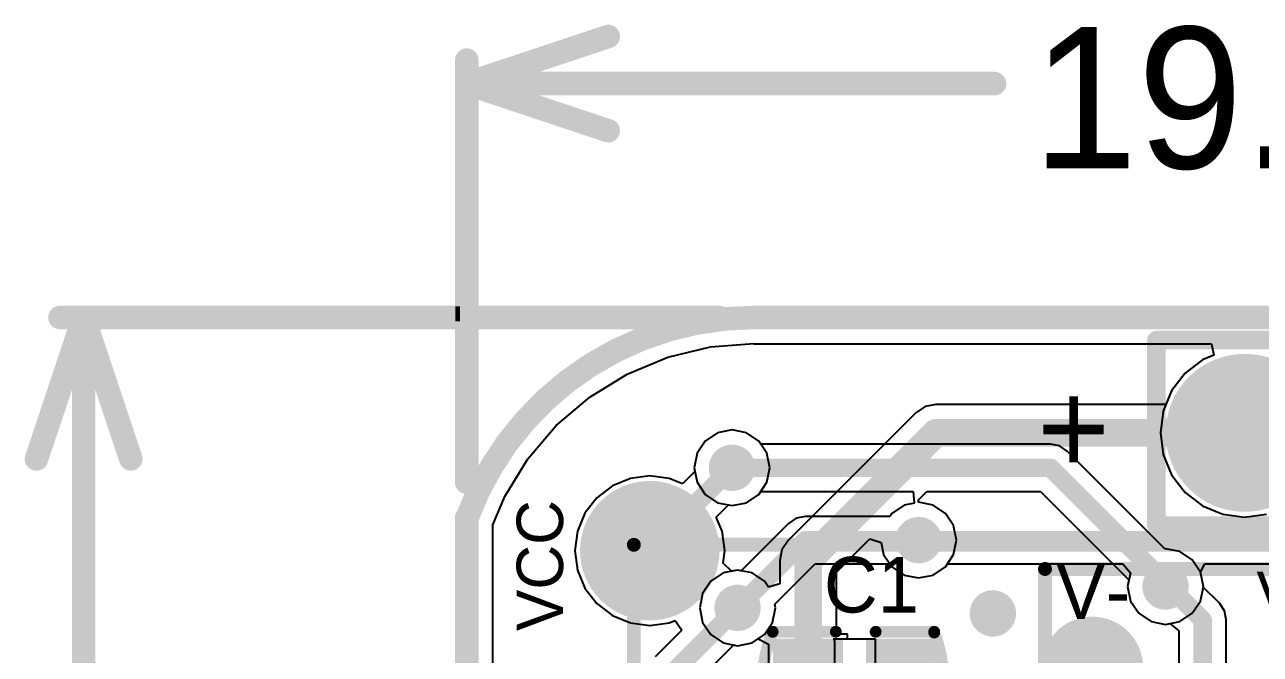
# Model space of a CAD drawing. Extents: x 1.246 to 2.212, y 2.225 to 2.946.
# Drawn here: x 1.246 to 1.77, y 2.678 to 2.946 of the extents above; entities that cross this region are included whole.
import ezdxf

# ---------------------------------------------------------------- set-up
doc = ezdxf.new("R2010")
doc.units = 0
doc.layers.get('0').update_dxf_attribs({"linetype": 'CONTINUOUS'})
for name, color, linetype in [('BOTTOMLAYER', 5, 'CONTINUOUS'), ('BOTTOMOVERLAY', 54, 'CONTINUOUS'), ('BOTTOMSOLDER', 6, 'CONTINUOUS'), ('KEEPOUTLAYER', 6, 'CONTINUOUS'), ('MULTILAYER', 9, 'CONTINUOUS'), ('PADHOLELAYER', 156, 'CONTINUOUS'), ('TOPLAYER', 1, 'CONTINUOUS'), ('TOPOVERLAY', 2, 'CONTINUOUS'), ('TOPPASTE', 8, 'CONTINUOUS'), ('TOPSOLDER', 216, 'CONTINUOUS'), ('VIAHOLELAYER', 16, 'CONTINUOUS')]:
    doc.layers.add(name, color=color, linetype=linetype)

# ---------------------------------------------------------------- blocks, each defined once
blk = doc.blocks.new('TP_1_3_6')
at = {"layer": 'TOPLAYER', "const_width": 0.02559}
blk.add_lwpolyline([(-0.012795, 0, 1), (0.012795, 0, 1)], format="xyb", close=True, dxfattribs=at)
at = {"layer": 'TOPPASTE', "const_width": 0.02559}
blk.add_lwpolyline([(-0.012795, 0, 1), (0.012795, 0, 1)], format="xyb", close=True, dxfattribs=at)
at = {"layer": 'TOPSOLDER', "const_width": 0.02959}
blk.add_lwpolyline([(-0.014795, 0, 1), (0.014795, 0, 1)], format="xyb", close=True, dxfattribs=at)
blk = doc.blocks.new('C_0402_10')
at = {"layer": 'TOPLAYER'}
for p, q in [((0.008518, 0.0165), (-0.008982, 0.0165)), ((-0.008982, 0.0165), (-0.008982, -0.0165)), ((0.008518, -0.016), (0.008518, 0.0165)), ((-0.008982, -0.0165), (0.009018, -0.0165)), ((0.009018, -0.0165), (0.008518, -0.016))]:
    blk.add_line(p, q, dxfattribs=at)
for points in [[(-0.00884, -0.012795), (-0.00884, 0.012795), (-0.030494, -0.012795), (-0.030494, 0.012795)], [(0.03053, -0.012795), (0.03053, 0.012795), (0.008876, -0.012795), (0.008876, 0.012795)]]:
    blk.add_solid(points, dxfattribs=at)
at = {"layer": 'TOPOVERLAY', "const_width": 0.005}
for points in [[(-0.03382, -0.019341, -0.193022), (-0.033854, 0.01965)], [(0.035464, 0.019716, -0.191665), (0.034708, -0.019637)]]:
    blk.add_lwpolyline(points, format="xyb", dxfattribs=at)
at = {"layer": 'TOPOVERLAY', "const_width": 0.0025}
for points in [[(-0.035104, 0.01965, 1), (-0.032604, 0.01965, 1)], [(-0.03509, 0.019685, 1), (-0.03259, 0.019685, 1)], [(-0.009106, 0.019685, 1), (-0.006606, 0.019685, 1)], [(0.006642, 0.019685, 1), (0.009142, 0.019685, 1)], [(0.034214, 0.019716, 1), (0.036714, 0.019716, 1)], [(0.034225, 0.019685, 1), (0.036726, 0.019685, 1)], [(-0.03509, -0.019685, 1), (-0.03259, -0.019685, 1)], [(-0.03507, -0.019341, 1), (-0.03257, -0.019341, 1)], [(-0.010232, -0.019685, 1), (-0.007732, -0.019685, 1)], [(0.006642, -0.019685, 1), (0.009142, -0.019685, 1)], [(0.033438, -0.019685, 1), (0.035938, -0.019685, 1)], [(0.033458, -0.019637, 1), (0.035958, -0.019637, 1)]]:
    blk.add_lwpolyline(points, format="xyb", close=True, dxfattribs=at)
at = {"layer": 'TOPOVERLAY', "const_width": 0.005}
for points in [[(-0.007856, 0.019685), (-0.03384, 0.019685)], [(0.035476, 0.019685), (0.007892, 0.019685)], [(-0.008982, -0.019685), (-0.03384, -0.019685)], [(0.034688, -0.019685), (0.007892, -0.019685)]]:
    blk.add_lwpolyline(points, dxfattribs=at)
at = {"layer": 'TOPPASTE'}
for points in [[(-0.00884, -0.012795), (-0.00884, 0.012795), (-0.030494, -0.012795), (-0.030494, 0.012795)], [(0.03053, -0.012795), (0.03053, 0.012795), (0.008876, -0.012795), (0.008876, 0.012795)]]:
    blk.add_solid(points, dxfattribs=at)
at = {"layer": 'TOPSOLDER'}
for points in [[(-0.00484, -0.016795), (-0.00484, 0.016795), (-0.034494, -0.016795), (-0.034494, 0.016795)], [(0.03453, -0.016795), (0.03453, 0.016795), (0.004876, -0.016795), (0.004876, 0.016795)]]:
    blk.add_solid(points, dxfattribs=at)
blk = doc.blocks.new('HED1X2_1_27_25')
at = {"layer": 'BOTTOMLAYER', "const_width": 0.035}
for points in [[(0, 0.0075), (0, -0.0075)], [(0.1, 0.0075), (0.1, -0.0075)]]:
    blk.add_lwpolyline(points, dxfattribs=at)
at = {"layer": 'BOTTOMLAYER', "const_width": 0.0175}
for points in [[(-0.00875, 0.0075, 1), (0.00875, 0.0075, 1)], [(0.09125, 0.0075, 1), (0.10875, 0.0075, 1)], [(-0.00875, -0.0075, 1), (0.00875, -0.0075, 1)], [(0.09125, -0.0075, 1), (0.10875, -0.0075, 1)]]:
    blk.add_lwpolyline(points, format="xyb", close=True, dxfattribs=at)
at = {"layer": 'BOTTOMSOLDER', "const_width": 0.043}
for points in [[(0, 0.0075), (0, -0.0075)], [(0.1, 0.0075), (0.1, -0.0075)]]:
    blk.add_lwpolyline(points, dxfattribs=at)
at = {"layer": 'BOTTOMSOLDER', "const_width": 0.0215}
for points in [[(-0.01075, 0.0075, 1), (0.01075, 0.0075, 1)], [(0.08925, 0.0075, 1), (0.11075, 0.0075, 1)], [(-0.01075, -0.0075, 1), (0.01075, -0.0075, 1)], [(0.08925, -0.0075, 1), (0.11075, -0.0075, 1)]]:
    blk.add_lwpolyline(points, format="xyb", close=True, dxfattribs=at)
at = {"layer": 'MULTILAYER', "const_width": 0.035}
for points in [[(0, 0.0075), (0, -0.0075)], [(0.1, 0.0075), (0.1, -0.0075)]]:
    blk.add_lwpolyline(points, dxfattribs=at)
at = {"layer": 'MULTILAYER', "const_width": 0.0175}
for points in [[(-0.00875, 0.0075, 1), (0.00875, 0.0075, 1)], [(0.09125, 0.0075, 1), (0.10875, 0.0075, 1)], [(-0.00875, -0.0075, 1), (0.00875, -0.0075, 1)], [(0.09125, -0.0075, 1), (0.10875, -0.0075, 1)]]:
    blk.add_lwpolyline(points, format="xyb", close=True, dxfattribs=at)
at = {"layer": 'PADHOLELAYER', "const_width": 0.012}
for points in [[(-0.006, 0, 1), (0.006, 0, 1)], [(0.094, 0, 1), (0.106, 0, 1)]]:
    blk.add_lwpolyline(points, format="xyb", close=True, dxfattribs=at)
at = {"layer": 'TOPLAYER', "const_width": 0.035}
for points in [[(0, 0.0075), (0, -0.0075)], [(0.1, 0.0075), (0.1, -0.0075)]]:
    blk.add_lwpolyline(points, dxfattribs=at)
at = {"layer": 'TOPLAYER', "const_width": 0.0175}
for points in [[(-0.00875, 0.0075, 1), (0.00875, 0.0075, 1)], [(0.09125, 0.0075, 1), (0.10875, 0.0075, 1)], [(-0.00875, -0.0075, 1), (0.00875, -0.0075, 1)], [(0.09125, -0.0075, 1), (0.10875, -0.0075, 1)]]:
    blk.add_lwpolyline(points, format="xyb", close=True, dxfattribs=at)
at = {"layer": 'TOPOVERLAY', "const_width": 0.005906}
for points in [[(-0.020079, -0.049213), (-0.020079, 0.049213)], [(-0.020079, 0.049213), (0.120472, 0.049213)], [(0.120472, -0.049213), (0.120472, 0.049213)], [(-0.020079, -0.049213), (0.120472, -0.049213)]]:
    blk.add_lwpolyline(points, dxfattribs=at)
at = {"layer": 'TOPOVERLAY', "const_width": 0.002953}
for points in [[(-0.021555, 0.049213, 1), (-0.018602, 0.049213, 1)], [(-0.021555, 0.049213, 1), (-0.018602, 0.049213, 1)], [(0.118996, 0.049213, 1), (0.121949, 0.049213, 1)], [(0.118996, 0.049213, 1), (0.121949, 0.049213, 1)], [(-0.021555, -0.049213, 1), (-0.018602, -0.049213, 1)], [(-0.021555, -0.049213, 1), (-0.018602, -0.049213, 1)], [(0.118996, -0.049213, 1), (0.121949, -0.049213, 1)], [(0.118996, -0.049213, 1), (0.121949, -0.049213, 1)]]:
    blk.add_lwpolyline(points, format="xyb", close=True, dxfattribs=at)
at = {"layer": 'TOPSOLDER', "const_width": 0.043}
for points in [[(0, 0.0075), (0, -0.0075)], [(0.1, 0.0075), (0.1, -0.0075)]]:
    blk.add_lwpolyline(points, dxfattribs=at)
at = {"layer": 'TOPSOLDER', "const_width": 0.0215}
for points in [[(-0.01075, 0.0075, 1), (0.01075, 0.0075, 1)], [(0.08925, 0.0075, 1), (0.11075, 0.0075, 1)], [(-0.01075, -0.0075, 1), (0.01075, -0.0075, 1)], [(0.08925, -0.0075, 1), (0.11075, -0.0075, 1)]]:
    blk.add_lwpolyline(points, format="xyb", close=True, dxfattribs=at)
blk = doc.blocks.new('HED_1X2_2_84MM_26')
at = {"layer": 'BOTTOMLAYER', "const_width": 0.029528}
for points in [[(-0.070669, 0, 1), (-0.041142, 0, 1)], [(0.041142, 0, 1), (0.070669, 0, 1)]]:
    blk.add_lwpolyline(points, format="xyb", close=True, dxfattribs=at)
at = {"layer": 'BOTTOMSOLDER', "const_width": 0.033528}
for points in [[(-0.072669, 0, 1), (-0.039142, 0, 1)], [(0.039142, 0, 1), (0.072669, 0, 1)]]:
    blk.add_lwpolyline(points, format="xyb", close=True, dxfattribs=at)
at = {"layer": 'MULTILAYER', "const_width": 0.029528}
for points in [[(-0.070669, 0, 1), (-0.041142, 0, 1)], [(0.041142, 0, 1), (0.070669, 0, 1)]]:
    blk.add_lwpolyline(points, format="xyb", close=True, dxfattribs=at)
at = {"layer": 'PADHOLELAYER', "const_width": 0.011811}
for points in [[(-0.061811, 0, 1), (-0.05, 0, 1)], [(0.05, 0, 1), (0.061811, 0, 1)]]:
    blk.add_lwpolyline(points, format="xyb", close=True, dxfattribs=at)
at = {"layer": 'TOPLAYER', "const_width": 0.029528}
for points in [[(-0.070669, 0, 1), (-0.041142, 0, 1)], [(0.041142, 0, 1), (0.070669, 0, 1)]]:
    blk.add_lwpolyline(points, format="xyb", close=True, dxfattribs=at)
at = {"layer": 'TOPOVERLAY', "const_width": 0.007874}
for points in [[(-0.093307, -0.03937), (-0.093307, 0.03937)], [(-0.093307, 0.03937), (0.093307, 0.03937)], [(0.093307, -0.03937), (0.093307, 0.03937)], [(-0.093307, -0.03937), (0.093307, -0.03937)]]:
    blk.add_lwpolyline(points, dxfattribs=at)
at = {"layer": 'TOPOVERLAY', "const_width": 0.003937}
for points in [[(-0.095276, 0.03937, 1), (-0.091339, 0.03937, 1)], [(-0.095276, 0.03937, 1), (-0.091339, 0.03937, 1)], [(0.091339, 0.03937, 1), (0.095276, 0.03937, 1)], [(0.091339, 0.03937, 1), (0.095276, 0.03937, 1)], [(-0.095276, -0.03937, 1), (-0.091339, -0.03937, 1)], [(-0.095276, -0.03937, 1), (-0.091339, -0.03937, 1)], [(0.091339, -0.03937, 1), (0.095276, -0.03937, 1)], [(0.091339, -0.03937, 1), (0.095276, -0.03937, 1)]]:
    blk.add_lwpolyline(points, format="xyb", close=True, dxfattribs=at)
at = {"layer": 'TOPSOLDER', "const_width": 0.033528}
for points in [[(-0.072669, 0, 1), (-0.039142, 0, 1)], [(0.039142, 0, 1), (0.072669, 0, 1)]]:
    blk.add_lwpolyline(points, format="xyb", close=True, dxfattribs=at)

msp = doc.modelspace()

# ---------------------------------------------------------------- linework, layer by layer
at = {"layer": 'BOTTOMLAYER'}
for p, q in [((1.537003, 2.808893), (1.555312, 2.810334)), ((1.537003, 2.808893), (1.555312, 2.810334)), ((1.555312, 2.810334), (1.555601, 2.810276)), ((1.555312, 2.810334), (1.555601, 2.810276)), ((1.555601, 2.810276), (1.749404, 2.810276)), ((1.555601, 2.810276), (1.749404, 2.810276)), ((1.749404, 2.810276), (1.750379, 2.805372)), ((1.749404, 2.810276), (1.750379, 2.805372)), ((1.501629, 2.797399), (1.518864, 2.804538)), ((1.501629, 2.797399), (1.518864, 2.804538)), ((1.518864, 2.804538), (1.537003, 2.808893)), ((1.518864, 2.804538), (1.537003, 2.808893)), ((1.750379, 2.805372), (1.745605, 2.803395)), ((1.750379, 2.805372), (1.745605, 2.803395)), ((1.745605, 2.803395), (1.738204, 2.797715)), ((1.745605, 2.803395), (1.738204, 2.797715)), ((1.485723, 2.787652), (1.501629, 2.797399)), ((1.485723, 2.787652), (1.501629, 2.797399)), ((1.738204, 2.797715), (1.732524, 2.790313)), ((1.738204, 2.797715), (1.732524, 2.790313)), ((1.732524, 2.790313), (1.728954, 2.781694)), ((1.732524, 2.790313), (1.728954, 2.781694)), ((1.471538, 2.775536), (1.485723, 2.787652)), ((1.471538, 2.775536), (1.485723, 2.787652)), ((1.728954, 2.781694), (1.727736, 2.772444)), ((1.728954, 2.781694), (1.727736, 2.772444)), ((1.459423, 2.761351), (1.471538, 2.775536)), ((1.459423, 2.761351), (1.471538, 2.775536)), ((1.539918, 2.77245), (1.534709, 2.768969)), ((1.539918, 2.77245), (1.534709, 2.768969)), ((1.546063, 2.773672), (1.539918, 2.77245)), ((1.546063, 2.773672), (1.539918, 2.77245)), ((1.552208, 2.77245), (1.546063, 2.773672)), ((1.552208, 2.77245), (1.546063, 2.773672)), ((1.557417, 2.768969), (1.552208, 2.77245)), ((1.557417, 2.768969), (1.552208, 2.77245)), ((1.727736, 2.772444), (1.728954, 2.763194)), ((1.727736, 2.772444), (1.728954, 2.763194)), ((1.534709, 2.768969), (1.531229, 2.76376)), ((1.534709, 2.768969), (1.531229, 2.76376)), ((1.558298, 2.767651), (1.557417, 2.768969)), ((1.558298, 2.767651), (1.557417, 2.768969)), ((1.681101, 2.767651), (1.558298, 2.767651)), ((1.681101, 2.767651), (1.558298, 2.767651)), ((1.684942, 2.766887), (1.681101, 2.767651)), ((1.684942, 2.766887), (1.681101, 2.767651)), ((1.531229, 2.76376), (1.530007, 2.757616)), ((1.531229, 2.76376), (1.530007, 2.757616)), ((1.688197, 2.764712), (1.684942, 2.766887)), ((1.688197, 2.764712), (1.684942, 2.766887)), ((1.729679, 2.723229), (1.688197, 2.764712)), ((1.729679, 2.723229), (1.688197, 2.764712)), ((1.728954, 2.763194), (1.732524, 2.754575)), ((1.728954, 2.763194), (1.732524, 2.754575)), ((1.449676, 2.745445), (1.459423, 2.761351)), ((1.449676, 2.745445), (1.459423, 2.761351)), ((1.530007, 2.757616), (1.531229, 2.751471)), ((1.530007, 2.757616), (1.531229, 2.751471)), ((1.531229, 2.751471), (1.534709, 2.746262)), ((1.531229, 2.751471), (1.534709, 2.746262)), ((1.732524, 2.754575), (1.738204, 2.747173)), ((1.732524, 2.754575), (1.738204, 2.747173)), ((1.534709, 2.746262), (1.539918, 2.742781)), ((1.534709, 2.746262), (1.539918, 2.742781)), ((1.552208, 2.742781), (1.557417, 2.746262)), ((1.552208, 2.742781), (1.557417, 2.746262)), ((1.557417, 2.746262), (1.558298, 2.74758)), ((1.557417, 2.746262), (1.558298, 2.74758)), ((1.558298, 2.74758), (1.622902, 2.74758)), ((1.558298, 2.74758), (1.622902, 2.74758)), ((1.622902, 2.74758), (1.623374, 2.742784)), ((1.622902, 2.74758), (1.623374, 2.742784)), ((1.625197, 2.744045), (1.628733, 2.74758)), ((1.625197, 2.744045), (1.628733, 2.74758)), ((1.628733, 2.74758), (1.676945, 2.74758)), ((1.628733, 2.74758), (1.676945, 2.74758)), ((1.676945, 2.74758), (1.714435, 2.71009)), ((1.676945, 2.74758), (1.714435, 2.71009)), ((1.738204, 2.747173), (1.745605, 2.741493)), ((1.738204, 2.747173), (1.745605, 2.741493)), ((1.444673, 2.733367), (1.449676, 2.745445)), ((1.444673, 2.733367), (1.449676, 2.745445)), ((1.539918, 2.742781), (1.546063, 2.741559)), ((1.539918, 2.742781), (1.546063, 2.741559)), ((1.546063, 2.741559), (1.552208, 2.742781)), ((1.546063, 2.741559), (1.552208, 2.742781)), ((1.619052, 2.741741), (1.613843, 2.738261)), ((1.619052, 2.741741), (1.613843, 2.738261)), ((1.623392, 2.742605), (1.619052, 2.741741)), ((1.623392, 2.742605), (1.619052, 2.741741)), ((1.623374, 2.742784), (1.623374, 2.742784)), ((1.623374, 2.742784), (1.623392, 2.742605)), ((1.623374, 2.742784), (1.623374, 2.742784)), ((1.623374, 2.742784), (1.623392, 2.742605)), ((1.625197, 2.742964), (1.625197, 2.744045)), ((1.625197, 2.742964), (1.625197, 2.744045)), ((1.631341, 2.741741), (1.625197, 2.742964)), ((1.631341, 2.741741), (1.625197, 2.742964)), ((1.636551, 2.738261), (1.631341, 2.741741)), ((1.636551, 2.738261), (1.631341, 2.741741)), ((1.745605, 2.741493), (1.754225, 2.737923)), ((1.745605, 2.741493), (1.754225, 2.737923)), ((1.573325, 2.736178), (1.570069, 2.734003)), ((1.573325, 2.736178), (1.570069, 2.734003)), ((1.577165, 2.736942), (1.573325, 2.736178)), ((1.577165, 2.736942), (1.573325, 2.736178)), ((1.612962, 2.736942), (1.577165, 2.736942)), ((1.612962, 2.736942), (1.577165, 2.736942)), ((1.613843, 2.738261), (1.612962, 2.736942)), ((1.613843, 2.738261), (1.612962, 2.736942)), ((1.640031, 2.733052), (1.636551, 2.738261)), ((1.640031, 2.733052), (1.636551, 2.738261)), ((1.754225, 2.737923), (1.763475, 2.736705)), ((1.754225, 2.737923), (1.763475, 2.736705)), ((1.763475, 2.736705), (1.772725, 2.737923)), ((1.763475, 2.736705), (1.772725, 2.737923)), ((1.444673, 2.318872), (1.444673, 2.733367)), ((1.444673, 2.318872), (1.444673, 2.733367)), ((1.570069, 2.734003), (1.54998, 2.713914)), ((1.570069, 2.734003), (1.54998, 2.713914)), ((1.641253, 2.726907), (1.640031, 2.733052)), ((1.641253, 2.726907), (1.640031, 2.733052)), ((1.640031, 2.720762), (1.641253, 2.726907)), ((1.640031, 2.720762), (1.641253, 2.726907)), ((1.636551, 2.715553), (1.640031, 2.720762)), ((1.636551, 2.715553), (1.640031, 2.720762)), ((1.729921, 2.723278), (1.729679, 2.723229)), ((1.729921, 2.723278), (1.729679, 2.723229)), ((1.736065, 2.722055), (1.729921, 2.723278)), ((1.736065, 2.722055), (1.729921, 2.723278)), ((1.741274, 2.718575), (1.736065, 2.722055)), ((1.741274, 2.718575), (1.736065, 2.722055)), ((1.564172, 2.699722), (1.581322, 2.716872)), ((1.564172, 2.699722), (1.581322, 2.716872)), ((1.581322, 2.716872), (1.612962, 2.716872)), ((1.581322, 2.716872), (1.612962, 2.716872)), ((1.612962, 2.716872), (1.613843, 2.715553)), ((1.612962, 2.716872), (1.613843, 2.715553)), ((1.613843, 2.715553), (1.619052, 2.712073)), ((1.613843, 2.715553), (1.619052, 2.712073)), ((1.631341, 2.712073), (1.636551, 2.715553)), ((1.631341, 2.712073), (1.636551, 2.715553)), ((1.744755, 2.713366), (1.741274, 2.718575)), ((1.744755, 2.713366), (1.741274, 2.718575)), ((1.537071, 2.70952), (1.533591, 2.704311)), ((1.537071, 2.70952), (1.533591, 2.704311)), ((1.542281, 2.713001), (1.537071, 2.70952)), ((1.542281, 2.713001), (1.537071, 2.70952)), ((1.548425, 2.714223), (1.542281, 2.713001)), ((1.548425, 2.714223), (1.542281, 2.713001)), ((1.54998, 2.713914), (1.548425, 2.714223)), ((1.54998, 2.713914), (1.548425, 2.714223)), ((1.619052, 2.712073), (1.625197, 2.71085)), ((1.619052, 2.712073), (1.625197, 2.71085)), ((1.625197, 2.71085), (1.631341, 2.712073)), ((1.625197, 2.71085), (1.631341, 2.712073)), ((1.714435, 2.71009), (1.713864, 2.707221)), ((1.714435, 2.71009), (1.713864, 2.707221)), ((1.745977, 2.707221), (1.744755, 2.713366)), ((1.745977, 2.707221), (1.744755, 2.713366)), ((1.533591, 2.704311), (1.532369, 2.698167)), ((1.533591, 2.704311), (1.532369, 2.698167)), ((1.713864, 2.707221), (1.715086, 2.701076)), ((1.713864, 2.707221), (1.715086, 2.701076)), ((1.744755, 2.701076), (1.745977, 2.707221)), ((1.744755, 2.701076), (1.745977, 2.707221)), ((1.564482, 2.698167), (1.564172, 2.699722)), ((1.564482, 2.698167), (1.564172, 2.699722)), ((1.715086, 2.701076), (1.718567, 2.695867)), ((1.715086, 2.701076), (1.718567, 2.695867)), ((1.741274, 2.695867), (1.744755, 2.701076)), ((1.741274, 2.695867), (1.744755, 2.701076)), ((1.532369, 2.698167), (1.533591, 2.692022)), ((1.532369, 2.698167), (1.533591, 2.692022)), ((1.56326, 2.692022), (1.564482, 2.698167)), ((1.56326, 2.692022), (1.564482, 2.698167)), ((1.718567, 2.695867), (1.723776, 2.692387)), ((1.718567, 2.695867), (1.723776, 2.692387)), ((1.736065, 2.692387), (1.741274, 2.695867)), ((1.736065, 2.692387), (1.741274, 2.695867)), ((1.533591, 2.692022), (1.537071, 2.686813)), ((1.533591, 2.692022), (1.537071, 2.686813)), ((1.559779, 2.686813), (1.56326, 2.692022)), ((1.559779, 2.686813), (1.56326, 2.692022)), ((1.723776, 2.692387), (1.729921, 2.691165)), ((1.723776, 2.692387), (1.729921, 2.691165)), ((1.729921, 2.691165), (1.736065, 2.692387)), ((1.729921, 2.691165), (1.736065, 2.692387)), ((1.537071, 2.686813), (1.542281, 2.683333)), ((1.537071, 2.686813), (1.542281, 2.683333)), ((1.542281, 2.683333), (1.548425, 2.68211)), ((1.542281, 2.683333), (1.548425, 2.68211)), ((1.548425, 2.68211), (1.55457, 2.683333)), ((1.548425, 2.68211), (1.55457, 2.683333)), ((1.55457, 2.683333), (1.559779, 2.686813)), ((1.55457, 2.683333), (1.559779, 2.686813))]:
    msp.add_line(p, q, dxfattribs=at)
for points, const_width in [([(1.761506, 2.772444, 1), (1.765443, 2.772444, 1)], 0.003937), ([(1.541142, 2.757616, 1), (1.550984, 2.757616, 1)], 0.009843), ([(1.544094, 2.757616, 1), (1.548032, 2.757616, 1)], 0.003937), ([(1.679133, 2.757616, 1), (1.68307, 2.757616, 1)], 0.003937), ([(1.679133, 2.757616, 1), (1.68307, 2.757616, 1)], 0.003937), ([(1.620276, 2.726907, 1), (1.630118, 2.726907, 1)], 0.009843), ([(1.575197, 2.726907, 1), (1.579134, 2.726907, 1)], 0.003937), ([(1.575197, 2.726907, 1), (1.579134, 2.726907, 1)], 0.003937), ([(1.623228, 2.726907, 1), (1.627165, 2.726907, 1)], 0.003937), ([(1.725, 2.707221, 1), (1.734842, 2.707221, 1)], 0.009843), ([(1.727952, 2.708796, 1), (1.731889, 2.708796, 1)], 0.003937), ([(1.727952, 2.708796, 1), (1.731889, 2.708796, 1)], 0.003937), ([(1.727952, 2.707221, 1), (1.731889, 2.707221, 1)], 0.003937), ([(1.543504, 2.698167, 1), (1.553346, 2.698167, 1)], 0.009843), ([(1.651772, 2.695805, 1), (1.661614, 2.695805, 1)], 0.009843), ([(1.546457, 2.698167, 1), (1.550394, 2.698167, 1)], 0.003937)]:
    msp.add_lwpolyline(points, format="xyb", close=True, dxfattribs=dict(at, const_width=const_width))
at = {"layer": 'BOTTOMLAYER', "const_width": 0.007874}
for points in [[(1.763475, 2.772444), (1.853106, 2.682812)], [(1.546063, 2.757616), (1.681101, 2.757616)], [(1.681101, 2.757616), (1.729921, 2.708796)], [(1.548425, 2.698167), (1.577165, 2.726907)], [(1.577165, 2.726907), (1.625197, 2.726907)], [(1.729921, 2.707221), (1.729921, 2.708796)]]:
    msp.add_lwpolyline(points, dxfattribs=at)
at = {"layer": 'BOTTOMOVERLAY', "const_width": 0.005906}
for points in [[(1.50442, 2.291868), (1.50442, 2.724938)], [(1.50442, 2.724938), (2.134341, 2.724938)]]:
    msp.add_lwpolyline(points, dxfattribs=at)
at = {"layer": 'BOTTOMOVERLAY', "const_width": 0.002953}
msp.add_lwpolyline([(1.502943, 2.724938, 1), (1.505896, 2.724938, 1)], format="xyb", close=True, dxfattribs=at)
msp.add_lwpolyline([(1.502943, 2.724938, 1), (1.505896, 2.724938, 1)], format="xyb", close=True, dxfattribs=at)
at = {"layer": 'KEEPOUTLAYER', "const_width": 0.01}
for points in [[(1.433554, 2.920647), (1.493554, 2.940647)], [(1.433554, 2.751474), (1.433554, 2.930647)], [(1.433554, 2.920647), (1.657422, 2.920647)], [(1.433554, 2.920647), (1.493554, 2.900647)], [(1.251073, 2.761395), (1.271073, 2.821395)], [(1.261073, 2.821395), (1.540601, 2.821395)], [(1.271073, 2.656077), (1.271073, 2.821395)], [(1.271073, 2.821395), (1.291073, 2.761395)], [(1.555601, 2.821395), (2.08316, 2.821395)], [(1.433554, 2.316671), (1.433554, 2.736474)]]:
    msp.add_lwpolyline(points, dxfattribs=at)
at = {"layer": 'KEEPOUTLAYER', "const_width": 0.005}
for points in [[(1.491054, 2.940647, 1), (1.496054, 2.940647, 1)], [(1.431054, 2.930647, 1), (1.436054, 2.930647, 1)], [(1.431054, 2.920647, 1), (1.436054, 2.920647, 1)], [(1.431054, 2.920647, 1), (1.436054, 2.920647, 1)], [(1.431054, 2.920647, 1), (1.436054, 2.920647, 1)], [(1.654922, 2.920647, 1), (1.659922, 2.920647, 1)], [(1.491054, 2.900647, 1), (1.496054, 2.900647, 1)], [(1.258573, 2.821395, 1), (1.263573, 2.821395, 1)], [(1.268573, 2.821395, 1), (1.273573, 2.821395, 1)], [(1.268573, 2.821395, 1), (1.273573, 2.821395, 1)], [(1.268573, 2.821395, 1), (1.273573, 2.821395, 1)], [(1.538101, 2.821395, 1), (1.543101, 2.821395, 1)], [(1.553101, 2.821395, 1), (1.558101, 2.821395, 1)], [(1.553101, 2.821395, 1), (1.558101, 2.821395, 1)], [(1.248573, 2.761395, 1), (1.253573, 2.761395, 1)], [(1.288573, 2.761395, 1), (1.293573, 2.761395, 1)], [(1.431054, 2.751474, 1), (1.436054, 2.751474, 1)], [(1.431015, 2.73591, 1), (1.436015, 2.73591, 1)], [(1.431054, 2.736474, 1), (1.436054, 2.736474, 1)]]:
    msp.add_lwpolyline(points, format="xyb", close=True, dxfattribs=at)
at = {"layer": 'KEEPOUTLAYER', "const_width": 0.01}
msp.add_lwpolyline([(1.433515, 2.73591, -0.315299), (1.555601, 2.821395)], format="xyb", dxfattribs=at)
at = {"layer": 'MULTILAYER', "const_width": 0.009843}
for points in [[(1.541142, 2.757616, 1), (1.550984, 2.757616, 1)], [(1.620276, 2.726907, 1), (1.630118, 2.726907, 1)], [(1.725, 2.707221, 1), (1.734842, 2.707221, 1)], [(1.543504, 2.698167, 1), (1.553346, 2.698167, 1)], [(1.651772, 2.695805, 1), (1.661614, 2.695805, 1)]]:
    msp.add_lwpolyline(points, format="xyb", close=True, dxfattribs=at)
at = {"layer": 'TOPLAYER'}
for p, q in [((1.537003, 2.808893), (1.555312, 2.810334)), ((1.555312, 2.810334), (1.555601, 2.810276)), ((1.555601, 2.810276), (1.749404, 2.810276)), ((1.749404, 2.810276), (1.750379, 2.805372)), ((1.501629, 2.797399), (1.518864, 2.804538)), ((1.518864, 2.804538), (1.537003, 2.808893)), ((1.750379, 2.805372), (1.745605, 2.803395)), ((1.745605, 2.803395), (1.738204, 2.797715)), ((1.485723, 2.787652), (1.501629, 2.797399)), ((1.738204, 2.797715), (1.732524, 2.790313)), ((1.732524, 2.790313), (1.730111, 2.784486)), ((1.471538, 2.775536), (1.485723, 2.787652)), ((1.627936, 2.78357), (1.62403, 2.780959)), ((1.632545, 2.784486), (1.627936, 2.78357)), ((1.730111, 2.784486), (1.632545, 2.784486)), ((1.62403, 2.780959), (1.569831, 2.726761)), ((1.459423, 2.761351), (1.471538, 2.775536)), ((1.539918, 2.77245), (1.534709, 2.768969)), ((1.546063, 2.773672), (1.539918, 2.77245)), ((1.552208, 2.77245), (1.546063, 2.773672)), ((1.557417, 2.768969), (1.552208, 2.77245)), ((1.534709, 2.768969), (1.531229, 2.76376)), ((1.560897, 2.76376), (1.557417, 2.768969)), ((1.531229, 2.76376), (1.530007, 2.757616)), ((1.56212, 2.757616), (1.560897, 2.76376)), ((1.449676, 2.745445), (1.459423, 2.761351)), ((1.530007, 2.757616), (1.530316, 2.75606)), ((1.560897, 2.751471), (1.56212, 2.757616)), ((1.502968, 2.753129), (1.495307, 2.749956)), ((1.511191, 2.754212), (1.502968, 2.753129)), ((1.519413, 2.753129), (1.511191, 2.754212)), ((1.52505, 2.750794), (1.519413, 2.753129)), ((1.530316, 2.75606), (1.52505, 2.750794)), ((1.557417, 2.746262), (1.560897, 2.751471)), ((1.495307, 2.749956), (1.488727, 2.744907)), ((1.552208, 2.742781), (1.557417, 2.746262)), ((1.444673, 2.733367), (1.449676, 2.745445)), ((1.488727, 2.744907), (1.483679, 2.738328)), ((1.539366, 2.736726), (1.544508, 2.741868)), ((1.544508, 2.741868), (1.546063, 2.741559)), ((1.546063, 2.741559), (1.552208, 2.742781)), ((1.483679, 2.738328), (1.480505, 2.730666)), ((1.541876, 2.730666), (1.539366, 2.736726)), ((1.444673, 2.318872), (1.444673, 2.733367)), ((1.480505, 2.730666), (1.479423, 2.722444)), ((1.542958, 2.722444), (1.541876, 2.730666)), ((1.569831, 2.726761), (1.567221, 2.722854)), ((1.590389, 2.713257), (1.604544, 2.727412)), ((1.604544, 2.727412), (1.609329, 2.725961)), ((1.609329, 2.725961), (1.610363, 2.720762)), ((1.479423, 2.722444), (1.480505, 2.714222)), ((1.54226, 2.717141), (1.542958, 2.722444)), ((1.567221, 2.722854), (1.566304, 2.718246)), ((1.610363, 2.720762), (1.613843, 2.715553)), ((1.54591, 2.713723), (1.54226, 2.717141)), ((1.566304, 2.718246), (1.566304, 2.718245)), ((1.566304, 2.718245), (1.566304, 2.708367)), ((1.613843, 2.715553), (1.619052, 2.712073)), ((1.631341, 2.712073), (1.636551, 2.715553)), ((1.636551, 2.715553), (1.637431, 2.716872)), ((1.637431, 2.716872), (1.711843, 2.716872)), ((1.711843, 2.716872), (1.715015, 2.713007)), ((1.744755, 2.713366), (1.746629, 2.716872)), ((1.746629, 2.716872), (2.024773, 2.716872)), ((1.480505, 2.714222), (1.483679, 2.70656)), ((1.548425, 2.714223), (1.54591, 2.713723)), ((1.55457, 2.713001), (1.548425, 2.714223)), ((1.559779, 2.70952), (1.55457, 2.713001)), ((1.561519, 2.706916), (1.559779, 2.70952)), ((1.590389, 2.687045), (1.590389, 2.713257)), ((1.619052, 2.712073), (1.625197, 2.71085)), ((1.625197, 2.71085), (1.631341, 2.712073)), ((1.715015, 2.713007), (1.713864, 2.707221)), ((1.745977, 2.707221), (1.744755, 2.713366)), ((1.483679, 2.70656), (1.488727, 2.699981)), ((1.566304, 2.708367), (1.561519, 2.706916)), ((1.713864, 2.707221), (1.715086, 2.701076)), ((1.745929, 2.706981), (1.745977, 2.707221)), ((1.752765, 2.700145), (1.745929, 2.706981)), ((1.488727, 2.699981), (1.495307, 2.694932)), ((1.715086, 2.701076), (1.718567, 2.695867)), ((1.754941, 2.696889), (1.752765, 2.700145)), ((1.495307, 2.694932), (1.502968, 2.691759)), ((1.718567, 2.695867), (1.723776, 2.692387)), ((1.755067, 2.696252), (1.754941, 2.696889)), ((1.755705, 2.693049), (1.755067, 2.696252)), ((1.502968, 2.691759), (1.511191, 2.690676)), ((1.511191, 2.690676), (1.519413, 2.691759)), ((1.524712, 2.688646), (1.513477, 2.677411)), ((1.519413, 2.691759), (1.521934, 2.692803)), ((1.521934, 2.692803), (1.524712, 2.688646)), ((1.723776, 2.692387), (1.729921, 2.691165)), ((1.729921, 2.691165), (1.731769, 2.691532)), ((1.731769, 2.691532), (1.735634, 2.68836)), ((1.755705, 2.509893), (1.755705, 2.693049)), ((1.548425, 2.68211), (1.55457, 2.683333)), ((1.55457, 2.683333), (1.557146, 2.685054)), ((1.557146, 2.685054), (1.561555, 2.682697)), ((1.59502, 2.687045), (1.590389, 2.687045)), ((1.59502, 2.684844), (1.59502, 2.687045)), ((1.606973, 2.684844), (1.59502, 2.684844)), ((1.606973, 2.651844), (1.606973, 2.684844)), ((1.735634, 2.68836), (1.735634, 2.506071)), ((1.533605, 2.669154), (1.54687, 2.68242)), ((1.54687, 2.68242), (1.548425, 2.68211)), ((1.561555, 2.682697), (1.561555, 2.649643))]:
    msp.add_line(p, q, dxfattribs=at)
for points, const_width in [([(1.578347, 2.718246), (1.632545, 2.772444)], 0.011811), ([(1.632545, 2.772444), (1.763475, 2.772444)], 0.011811), ([(1.511417, 2.72297), (1.546063, 2.757616)], 0.007874), ([(1.625197, 2.726907), (2.037008, 2.726907)], 0.007874), ([(1.578347, 2.668246), (1.578347, 2.718246)], 0.011811), ([(1.729921, 2.707221), (1.731497, 2.707221)], 0.007874), ([(1.731497, 2.707221), (1.745669, 2.693049)], 0.007874), ([(1.511024, 2.660765), (1.548425, 2.698167)], 0.007874), ([(1.745669, 2.493836), (1.745669, 2.693049)], 0.007874)]:
    msp.add_lwpolyline(points, dxfattribs=dict(at, const_width=const_width))
for points, const_width in [([(1.629592, 2.772444, 1), (1.635498, 2.772444, 1)], 0.005906), ([(1.629592, 2.772444, 1), (1.635498, 2.772444, 1)], 0.005906), ([(1.760522, 2.772444, 1), (1.766428, 2.772444, 1)], 0.005906), ([(1.541142, 2.757616, 1), (1.550984, 2.757616, 1)], 0.009843), ([(1.544094, 2.757616, 1), (1.548032, 2.757616, 1)], 0.003937), ([(1.620276, 2.726907, 1), (1.630118, 2.726907, 1)], 0.009843), ([(1.623228, 2.726907, 1), (1.627165, 2.726907, 1)], 0.003937), ([(1.509449, 2.72297, 1), (1.513386, 2.72297, 1)], 0.003937), ([(1.575394, 2.718246, 1), (1.581299, 2.718246, 1)], 0.005906), ([(1.575394, 2.718246, 1), (1.581299, 2.718246, 1)], 0.005906), ([(1.725, 2.707221, 1), (1.734842, 2.707221, 1)], 0.009843), ([(1.727952, 2.707221, 1), (1.731889, 2.707221, 1)], 0.003937), ([(1.729529, 2.707221, 1), (1.733466, 2.707221, 1)], 0.003937), ([(1.729529, 2.707221, 1), (1.733466, 2.707221, 1)], 0.003937), ([(1.543504, 2.698167, 1), (1.553346, 2.698167, 1)], 0.009843), ([(1.651772, 2.695805, 1), (1.661614, 2.695805, 1)], 0.009843), ([(1.546457, 2.698167, 1), (1.550394, 2.698167, 1)], 0.003937), ([(1.743701, 2.693049, 1), (1.747638, 2.693049, 1)], 0.003937), ([(1.743701, 2.693049, 1), (1.747638, 2.693049, 1)], 0.003937)]:
    msp.add_lwpolyline(points, format="xyb", close=True, dxfattribs=dict(at, const_width=const_width))
msp.add_solid([(1.42874, 2.81982), (1.430709, 2.81982), (1.42874, 2.82612), (1.430709, 2.82612)], dxfattribs=at)
at = {"layer": 'VIAHOLELAYER', "const_width": 0.005906}
for points in [[(1.54311, 2.757616, 1), (1.549016, 2.757616, 1)], [(1.622244, 2.726907, 1), (1.62815, 2.726907, 1)], [(1.726968, 2.707221, 1), (1.732873, 2.707221, 1)], [(1.545473, 2.698167, 1), (1.551378, 2.698167, 1)], [(1.65374, 2.695805, 1), (1.659646, 2.695805, 1)]]:
    msp.add_lwpolyline(points, format="xyb", close=True, dxfattribs=at)

# ---------------------------------------------------------------- block references
for name, p, rotation in [('HED_1X2_2_84MM_26', (1.81938, 2.772444), 360), ('HED1X2_1_27_25', (1.698891, 2.665444), 360), ('C_0402_10', (1.597991, 2.668344), 180)]:
    msp.add_blockref(name, p, dxfattribs=dict(rotation=rotation))
msp.add_blockref('TP_1_3_6', (1.511191, 2.722444))

# ---------------------------------------------------------------- texts
at = {"layer": 'KEEPOUTLAYER'}
msp.add_text('19.60', height=0.06, dxfattribs=at).set_placement((1.673422, 2.884657))
at = {"layer": 'TOPOVERLAY'}
for s, height, rotation, p in [('+', 0.03937, 360, (1.675591, 2.75486)), ('VCC', 0.019685, 90, (1.474409, 2.688324)), ('C1', 0.023622, 360, (1.585039, 2.696198)), ('V-', 0.023622, 360, (1.683465, 2.693442))]:
    msp.add_text(s, height=height, rotation=rotation, dxfattribs=at).set_placement(p)
msp.add_text('V+', height=0.019685, dxfattribs=at).set_placement((1.768504, 2.693836))

doc.saveas('drawing.dxf')
